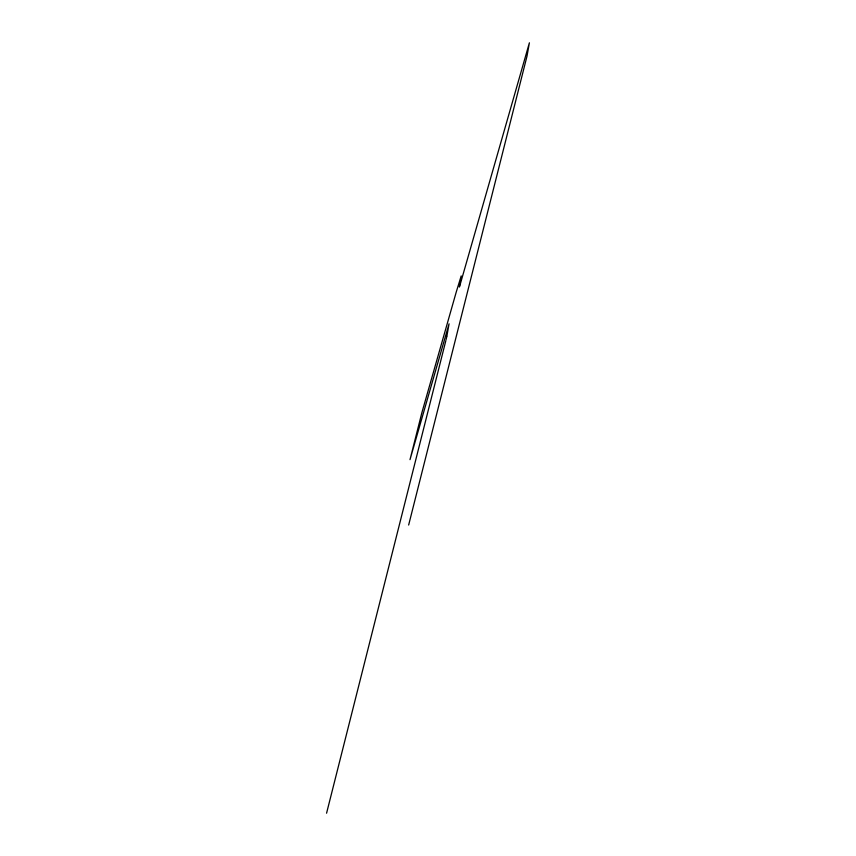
<?xml version="1.0" encoding="UTF-8"?>
<svg xmlns="http://www.w3.org/2000/svg" width="856" height="856" viewBox="0 0 856 856"><rect width="100%" height="100%" fill="white"/><g stroke="black" fill="none" stroke-linecap="round" stroke-linejoin="round"><path stroke-width="1.28" d="M446.896 336.044L449.058 323.803L410.003 459.651L421.89 412.635L456.195 292.217L461.202 275.9L459.372 287.017L460.421 283.614L529.393 42.8L526.996 56.186L408.654 525.028M446.843 336.344L446.126 339.511M445.88 340.517L326.575 813.2"/></g></svg>
